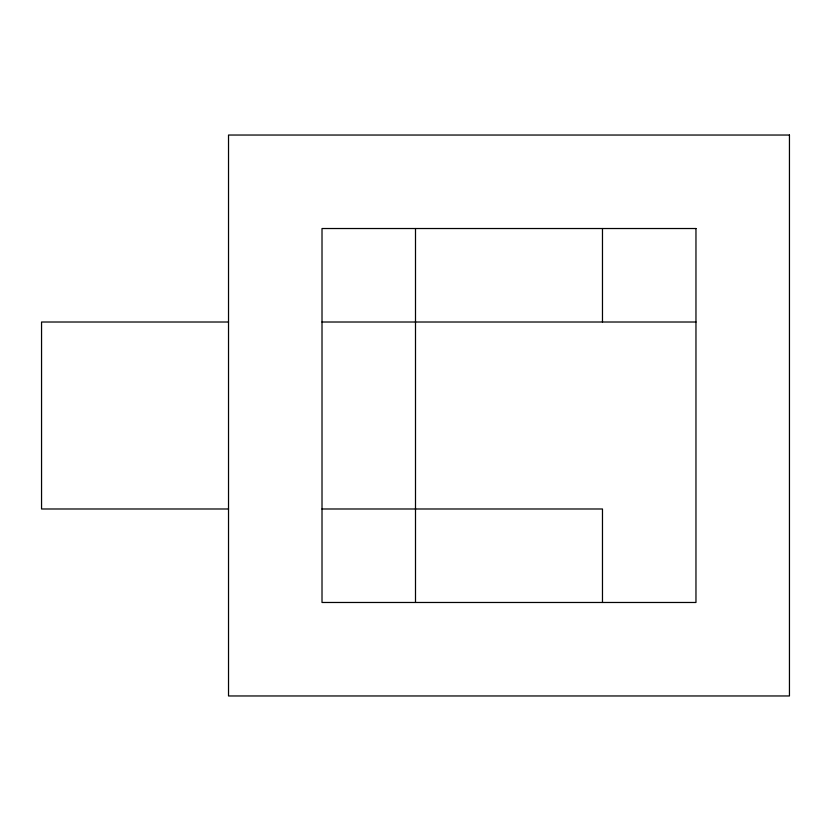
<?xml version="1.0" encoding="UTF-8"?>
<svg xmlns="http://www.w3.org/2000/svg" width="831" height="831" viewBox="0 0 831 831"><rect width="100%" height="100%" fill="white"/><g stroke="black" fill="none" stroke-linecap="round" stroke-linejoin="round"><path stroke-width="1.25" d="M228.525 322.013L41.55 322.013L41.55 508.988L228.525 508.988M322.013 322.013L695.963 322.013M322.013 508.988L602.475 508.988L602.475 602.475M602.475 228.525L602.475 322.013M415.5 228.525L415.5 602.475M789.45 135.037L228.525 135.037L228.525 695.963L789.45 695.963L789.45 135.037M695.963 228.525L322.013 228.525L322.013 602.475L695.963 602.475L695.963 228.525"/></g></svg>
